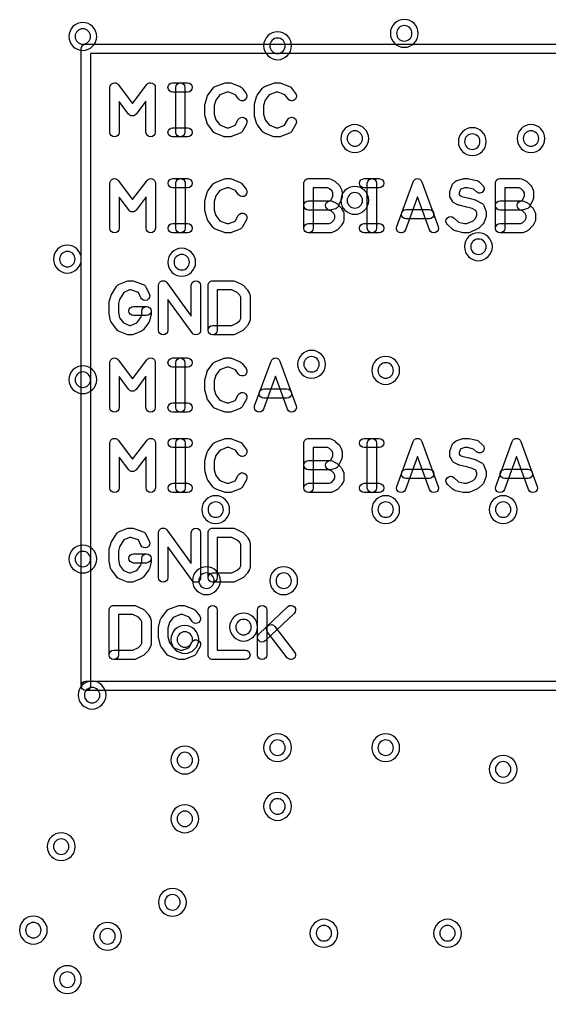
# Model space of a CAD drawing. Extents: x 0 to 53.3, y 0 to 68.6.
# Drawn here: x 19.82 to 28.4, y 19.67 to 35.43 of the extents above; entities that cross this region are included whole.
import ezdxf

# ---------------------------------------------------------------- set-up
doc = ezdxf.new("R2010")
doc.units = 0
for name, color, linetype in [('HOLE_1_4', 7, 'CONTINUOUS'), ('NC_Resist-A', 221, 'CONTINUOUS'), ('NC_Symbol-A', 140, 'CONTINUOUS')]:
    doc.layers.add(name, color=color, linetype=linetype)

msp = doc.modelspace()

# ---------------------------------------------------------------- linework, layer by layer
at = {"layer": 'HOLE_1_4'}
for points in [[(26.175, 35.2, 1), (25.925, 35.2, 1), (26.175, 35.2)], [(20.975, 35.15, 1), (20.725, 35.15, 1), (20.975, 35.15)], [(24.125, 35, 1), (23.875, 35, 1), (24.125, 35)], [(25.375, 33.5, 1), (25.125, 33.5, 1), (25.375, 33.5)], [(27.275, 33.45, 1), (27.025, 33.45, 1), (27.275, 33.45)], [(28.225, 33.5, 1), (27.975, 33.5, 1), (28.225, 33.5)], [(25.375, 32.5, 1), (25.125, 32.5, 1), (25.375, 32.5)], [(27.375, 31.75, 1), (27.125, 31.75, 1), (27.375, 31.75)], [(20.725, 31.55, 1), (20.475, 31.55, 1), (20.725, 31.55)], [(22.575, 31.5, 1), (22.325, 31.5, 1), (22.575, 31.5)], [(24.675, 29.85, 1), (24.425, 29.85, 1), (24.675, 29.85)], [(25.875, 29.75, 1), (25.625, 29.75, 1), (25.875, 29.75)], [(20.975, 29.6, 1), (20.725, 29.6, 1), (20.975, 29.6)], [(23.125, 27.5, 1), (22.875, 27.5, 1), (23.125, 27.5)], [(25.875, 27.5, 1), (25.625, 27.5, 1), (25.875, 27.5)], [(27.775, 27.5, 1), (27.525, 27.5, 1), (27.775, 27.5)], [(20.975, 26.7, 1), (20.725, 26.7, 1), (20.975, 26.7)], [(22.975, 26.35, 1), (22.725, 26.35, 1), (22.975, 26.35)], [(24.225, 26.35, 1), (23.975, 26.35, 1), (24.225, 26.35)], [(23.575, 25.6, 1), (23.325, 25.6, 1), (23.575, 25.6)], [(22.625, 25.4, 1), (22.375, 25.4, 1), (22.625, 25.4)], [(21.125, 24.5, 1), (20.875, 24.5, 1), (21.125, 24.5)], [(24.125, 23.65, 1), (23.875, 23.65, 1), (24.125, 23.65)], [(25.875, 23.65, 1), (25.625, 23.65, 1), (25.875, 23.65)], [(22.625, 23.45, 1), (22.375, 23.45, 1), (22.625, 23.45)], [(27.775, 23.3, 1), (27.525, 23.3, 1), (27.775, 23.3)], [(24.125, 22.7, 1), (23.875, 22.7, 1), (24.125, 22.7)], [(22.625, 22.5, 1), (22.375, 22.5, 1), (22.625, 22.5)], [(20.625, 22.05, 1), (20.375, 22.05, 1), (20.625, 22.05)], [(22.425, 21.15, 1), (22.175, 21.15, 1), (22.425, 21.15)], [(20.175, 20.7, 1), (19.925, 20.7, 1), (20.175, 20.7)], [(21.375, 20.6, 1), (21.125, 20.6, 1), (21.375, 20.6)], [(24.875, 20.65, 1), (24.625, 20.65, 1), (24.875, 20.65)], [(26.875, 20.65, 1), (26.625, 20.65, 1), (26.875, 20.65)], [(20.725, 19.9, 1), (20.475, 19.9, 1), (20.725, 19.9)]]:
    msp.add_lwpolyline(points, format="xyb", close=True, dxfattribs=at)
at = {"layer": 'NC_Resist-A'}
for points in [[(21.075, 35.15, 1), (20.625, 35.15, 1), (21.075, 35.15)], [(26.275, 35.2, 1), (25.825, 35.2, 1), (26.275, 35.2)], [(24.225, 35, 1), (23.775, 35, 1), (24.225, 35)], [(25.475, 33.5, 1), (25.025, 33.5, 1), (25.475, 33.5)], [(28.325, 33.5, 1), (27.875, 33.5, 1), (28.325, 33.5)], [(27.375, 33.45, 1), (26.925, 33.45, 1), (27.375, 33.45)], [(25.475, 32.5, 1), (25.025, 32.5, 1), (25.475, 32.5)], [(27.475, 31.75, 1), (27.025, 31.75, 1), (27.475, 31.75)], [(20.825, 31.55, 1), (20.375, 31.55, 1), (20.825, 31.55)], [(22.675, 31.5, 1), (22.225, 31.5, 1), (22.675, 31.5)], [(24.775, 29.85, 1), (24.325, 29.85, 1), (24.775, 29.85)], [(25.975, 29.75, 1), (25.525, 29.75, 1), (25.975, 29.75)], [(21.075, 29.6, 1), (20.625, 29.6, 1), (21.075, 29.6)], [(23.225, 27.5, 1), (22.775, 27.5, 1), (23.225, 27.5)], [(25.975, 27.5, 1), (25.525, 27.5, 1), (25.975, 27.5)], [(27.875, 27.5, 1), (27.425, 27.5, 1), (27.875, 27.5)], [(21.075, 26.7, 1), (20.625, 26.7, 1), (21.075, 26.7)], [(23.075, 26.35, 1), (22.625, 26.35, 1), (23.075, 26.35)], [(24.325, 26.35, 1), (23.875, 26.35, 1), (24.325, 26.35)], [(23.675, 25.6, 1), (23.225, 25.6, 1), (23.675, 25.6)], [(22.725, 25.4, 1), (22.275, 25.4, 1), (22.725, 25.4)], [(21.225, 24.5, 1), (20.775, 24.5, 1), (21.225, 24.5)], [(24.225, 23.65, 1), (23.775, 23.65, 1), (24.225, 23.65)], [(25.975, 23.65, 1), (25.525, 23.65, 1), (25.975, 23.65)], [(22.725, 23.45, 1), (22.275, 23.45, 1), (22.725, 23.45)], [(27.875, 23.3, 1), (27.425, 23.3, 1), (27.875, 23.3)], [(24.225, 22.7, 1), (23.775, 22.7, 1), (24.225, 22.7)], [(22.725, 22.5, 1), (22.275, 22.5, 1), (22.725, 22.5)], [(20.725, 22.05, 1), (20.275, 22.05, 1), (20.725, 22.05)], [(22.525, 21.15, 1), (22.075, 21.15, 1), (22.525, 21.15)], [(20.275, 20.7, 1), (19.825, 20.7, 1), (20.275, 20.7)], [(21.475, 20.6, 1), (21.025, 20.6, 1), (21.475, 20.6)], [(24.975, 20.65, 1), (24.525, 20.65, 1), (24.975, 20.65)], [(26.975, 20.65, 1), (26.525, 20.65, 1), (26.975, 20.65)], [(20.825, 19.9, 1), (20.375, 19.9, 1), (20.825, 19.9)]]:
    msp.add_lwpolyline(points, format="xyb", close=True, dxfattribs=at)
at = {"layer": 'NC_Symbol-A'}
for points in [[(20.975, 24.65, -1), (20.825, 24.65), (20.825, 34.95, -0.414214), (20.9, 35.025), (37.05, 35.025, -0.414214), (37.125, 34.95), (37.125, 24.65, -0.414214), (37.05, 24.575), (20.9, 24.575, -1), (20.9, 24.725), (36.975, 24.725), (36.975, 34.875), (20.975, 34.875)], [(21.43734, 33.6, -1), (21.28734, 33.6), (21.28734, 34.32642, -0.721828), (21.42247, 34.37124), (21.65145, 34.06405), (21.88721, 34.37201, -0.716973), (22.02176, 34.32642), (22.02176, 33.6, -1), (21.87176, 33.6), (21.87176, 34.10507), (21.7102, 33.89403, -0.497802), (21.59052, 33.8948), (21.43734, 34.1003)], [(22.3026, 34.25142, -1), (22.3026, 34.40142), (22.54416, 34.40142, -1), (22.54416, 34.25142)], [(22.50228, 33.6, -1), (22.35228, 33.6), (22.35228, 34.32642, -1), (22.50228, 34.32642)], [(23.49032, 34.2293, -1), (23.36942, 34.14052), (23.31969, 34.20824), (23.21271, 34.25142), (23.17879, 34.25142), (23.06373, 34.20742), (22.99966, 34.12281), (22.975, 34.03326), (22.975, 33.89316), (22.99966, 33.8036), (23.06372, 33.71899), (23.17879, 33.675), (23.21272, 33.675), (23.31471, 33.71616), (23.36417, 33.80599, -1), (23.49557, 33.73363), (23.43323, 33.62042, -0.172647), (23.3956, 33.58705), (23.25535, 33.53045, -0.096196), (23.22728, 33.525), (23.16494, 33.525, -0.091533), (23.13816, 33.52994), (22.99011, 33.58654, -0.140316), (22.9571, 33.61133), (22.87138, 33.72454, -0.095127), (22.85886, 33.7499), (22.82769, 33.86311, -0.067273), (22.825, 33.88302), (22.825, 34.0434, -0.067273), (22.82769, 34.06331), (22.85886, 34.17651, -0.095127), (22.87138, 34.20187), (22.9571, 34.31508, -0.140266), (22.9901, 34.33986), (23.13815, 34.39647, -0.091573), (23.16494, 34.40142), (23.22728, 34.40142, -0.096196), (23.25535, 34.39597), (23.3956, 34.33936, -0.13934), (23.42798, 34.3142)], [(24.29032, 34.2293, -1), (24.16942, 34.14052), (24.11969, 34.20824), (24.01271, 34.25142), (23.97879, 34.25142), (23.86373, 34.20742), (23.79966, 34.12281), (23.775, 34.03326), (23.775, 33.89316), (23.79966, 33.8036), (23.86372, 33.71899), (23.97879, 33.675), (24.01272, 33.675), (24.11471, 33.71616), (24.16417, 33.80599, -1), (24.29557, 33.73363), (24.23323, 33.62042, -0.172647), (24.1956, 33.58705), (24.05535, 33.53045, -0.096196), (24.02728, 33.525), (23.96494, 33.525, -0.091533), (23.93816, 33.52994), (23.79011, 33.58654, -0.140316), (23.7571, 33.61133), (23.67138, 33.72454, -0.095127), (23.65886, 33.7499), (23.62769, 33.86311, -0.067273), (23.625, 33.88302), (23.625, 34.0434, -0.067273), (23.62769, 34.06331), (23.65886, 34.17651, -0.095127), (23.67138, 34.20187), (23.7571, 34.31508, -0.140266), (23.7901, 34.33986), (23.93815, 34.39647, -0.091573), (23.96494, 34.40142), (24.02728, 34.40142, -0.096196), (24.05535, 34.39597), (24.1956, 34.33936, -0.13934), (24.22798, 34.3142)], [(22.3026, 33.525, -1), (22.3026, 33.675), (22.54416, 33.675, -1), (22.54416, 33.525)], [(21.43864, 32.05, -1), (21.28864, 32.05), (21.28864, 32.77642, -0.721828), (21.42377, 32.82124), (21.65275, 32.51405), (21.88851, 32.82201, -0.716973), (22.02306, 32.77642), (22.02306, 32.05, -1), (21.87306, 32.05), (21.87306, 32.55507), (21.7115, 32.34403, -0.497802), (21.59182, 32.3448), (21.43864, 32.5503)], [(22.3039, 32.70142, -1), (22.3039, 32.85142), (22.54546, 32.85142, -1), (22.54546, 32.70142)], [(22.50358, 32.05, -1), (22.35358, 32.05), (22.35358, 32.77642, -1), (22.50358, 32.77642)], [(23.49162, 32.6793, -1), (23.37072, 32.59052), (23.32099, 32.65824), (23.21401, 32.70142), (23.18009, 32.70142), (23.06503, 32.65742), (23.00096, 32.57281), (22.9763, 32.48326), (22.9763, 32.34316), (23.00096, 32.2536), (23.06502, 32.16899), (23.18009, 32.125), (23.21402, 32.125), (23.31601, 32.16616), (23.36547, 32.25599, -1), (23.49687, 32.18363), (23.43453, 32.07042, -0.172647), (23.3969, 32.03705), (23.25665, 31.98045, -0.096196), (23.22858, 31.975), (23.16624, 31.975, -0.091533), (23.13946, 31.97994), (22.99141, 32.03654, -0.140316), (22.9584, 32.06133), (22.87268, 32.17454, -0.095127), (22.86016, 32.1999), (22.82899, 32.31311, -0.067273), (22.8263, 32.33302), (22.8263, 32.4934, -0.067273), (22.82899, 32.51331), (22.86016, 32.62651, -0.095127), (22.87268, 32.65187), (22.9584, 32.76508, -0.140266), (22.9914, 32.78986), (23.13945, 32.84647, -0.091573), (23.16624, 32.85142), (23.22858, 32.85142, -0.096196), (23.25665, 32.84597), (23.3969, 32.78936, -0.13934), (23.42928, 32.7642)], [(24.5763, 32.05, -1), (24.4263, 32.05), (24.4263, 32.77642, -0.414214), (24.5013, 32.85142), (24.82858, 32.85142, -0.12026), (24.86313, 32.84299), (24.91767, 32.81468, -0.064683), (24.93353, 32.80364), (24.99587, 32.74704, -0.110983), (25.01478, 32.72013), (25.03815, 32.66353, -0.098199), (25.04383, 32.63491), (25.04383, 32.55, -0.112704), (25.0364, 32.51745), (24.98186, 32.40424, -0.209984), (24.93602, 32.36501), (24.87368, 32.34614, -0.073621), (24.85195, 32.34292), (24.5013, 32.34292, -1), (24.5013, 32.49292), (24.84085, 32.49292), (24.86102, 32.49903), (24.89383, 32.56712), (24.89383, 32.62004), (24.88257, 32.64731), (24.83992, 32.68603), (24.81027, 32.70142), (24.5763, 32.70142)], [(25.4026, 32.70142, -1), (25.4026, 32.85142), (25.64416, 32.85142, -1), (25.64416, 32.70142)], [(25.60228, 32.05, -1), (25.45228, 32.05), (25.45228, 32.77642, -1), (25.60228, 32.77642)], [(26.07046, 32.0243, -1), (25.92954, 32.0757), (26.19448, 32.80212, -0.699716), (26.3354, 32.80212), (26.60033, 32.0757, -1), (26.45941, 32.0243), (26.26494, 32.55753)], [(27.31795, 32.74704, -1), (27.21713, 32.63598), (27.16938, 32.67934), (27.07211, 32.70142), (27.02929, 32.70142), (26.96258, 32.68122), (26.95757, 32.67667), (26.93734, 32.62158), (26.93734, 32.59759), (26.94719, 32.5797), (26.9799, 32.56485), (27.09713, 32.53823, -0.017632), (27.10224, 32.53687), (27.19575, 32.50857, -0.043373), (27.20781, 32.50375), (27.30132, 32.45658, -0.190205), (27.33795, 32.41546), (27.36911, 32.33056, -0.088162), (27.3737, 32.30472), (27.3737, 32.24811, -0.088162), (27.36911, 32.22227), (27.33795, 32.13737, -0.121028), (27.31796, 32.10769), (27.25562, 32.05108, -0.077945), (27.2362, 32.03831), (27.11152, 31.98171, -0.106935), (27.08052, 31.975), (27.01819, 31.975, -0.055853), (27.00159, 31.97686), (26.87691, 32.00516, -0.129239), (26.84309, 32.02278), (26.74958, 32.10769, -1), (26.85042, 32.21873), (26.92933, 32.14708), (27.02659, 32.125), (27.06429, 32.125), (27.16349, 32.17003), (27.20348, 32.20635), (27.2237, 32.26144), (27.2237, 32.29139), (27.20733, 32.33599), (27.14607, 32.36689), (27.06133, 32.39254), (26.93924, 32.42026, -0.050748), (26.92485, 32.42511), (26.86251, 32.45341, -0.161712), (26.82781, 32.48552), (26.79664, 32.54212, -0.126514), (26.78734, 32.5783), (26.78734, 32.63491, -0.088201), (26.79194, 32.66076), (26.82311, 32.74566, -0.121028), (26.8431, 32.77534), (26.87427, 32.80364, -0.111239), (26.90295, 32.81989), (26.99646, 32.8482, -0.073621), (27.01819, 32.85142), (27.08052, 32.85142, -0.055887), (27.09713, 32.84956), (27.22181, 32.82125, -0.129161), (27.25561, 32.80364)], [(27.675, 32.05, -1), (27.525, 32.05), (27.525, 32.77642, -0.414214), (27.6, 32.85142), (27.92728, 32.85142, -0.12026), (27.96183, 32.84299), (28.01637, 32.81468, -0.064683), (28.03223, 32.80364), (28.09457, 32.74704, -0.110955), (28.11348, 32.72014), (28.13686, 32.66354, -0.098232), (28.14254, 32.63491), (28.14254, 32.55, -0.112738), (28.13511, 32.51744), (28.08056, 32.40423, -0.209959), (28.03472, 32.36501), (27.97238, 32.34614, -0.073621), (27.95065, 32.34292), (27.6, 32.34292, -1), (27.6, 32.49292), (27.93955, 32.49292), (27.95973, 32.49903), (27.99254, 32.56713), (27.99254, 32.62003), (27.98127, 32.64731), (27.93862, 32.68603), (27.90897, 32.70142), (27.675, 32.70142)], [(24.82095, 32.34963, -1), (24.88295, 32.48621), (24.94529, 32.45791, -0.094741), (24.9683, 32.44166), (25.02284, 32.38506, -0.065961), (25.03453, 32.3692), (25.0657, 32.3126, -0.126514), (25.075, 32.27642), (25.075, 32.19151, -0.126514), (25.0657, 32.15533), (25.03453, 32.09873, -0.065961), (25.02284, 32.08287), (24.9683, 32.02626, -0.094741), (24.94529, 32.01001), (24.88295, 31.98171, -0.106935), (24.85195, 31.975), (24.5013, 31.975, -1), (24.5013, 32.125), (24.83572, 32.125), (24.87023, 32.14066), (24.90793, 32.17979), (24.925, 32.2108), (24.925, 32.25713), (24.90793, 32.28814), (24.87023, 32.32725)], [(27.91965, 32.34963, -1), (27.98165, 32.48621), (28.04399, 32.45791, -0.094694), (28.06699, 32.44167), (28.12154, 32.38507, -0.066036), (28.13324, 32.36919), (28.1644, 32.31259, -0.12648), (28.1737, 32.27642), (28.1737, 32.19151, -0.12648), (28.1644, 32.15534), (28.13324, 32.09874, -0.065989), (28.12155, 32.08287), (28.067, 32.02626, -0.094741), (28.04399, 32.01001), (27.98165, 31.98171, -0.106935), (27.95065, 31.975), (27.6, 31.975, -1), (27.6, 32.125), (27.93442, 32.125), (27.96893, 32.14067), (28.00663, 32.17979), (28.0237, 32.21079), (28.0237, 32.25714), (28.00664, 32.28814), (27.96894, 32.32725)], [(26.07793, 32.20142, -1), (26.07793, 32.35142), (26.45195, 32.35142, -1), (26.45195, 32.20142)], [(22.3039, 31.975, -1), (22.3039, 32.125), (22.54546, 32.125, -1), (22.54546, 31.975)], [(25.4026, 31.975, -1), (25.4026, 32.125), (25.64416, 32.125, -1), (25.64416, 31.975)], [(21.92406, 30.98915, -1), (21.78892, 30.92405), (21.74793, 31.00914), (21.6257, 31.05142), (21.60691, 31.05142), (21.51074, 31.01032), (21.44292, 30.89835), (21.425, 30.83326), (21.425, 30.69068), (21.4434, 30.60157), (21.50687, 30.51775), (21.60691, 30.475), (21.62296, 30.475), (21.723, 30.51775), (21.788, 30.6036), (21.80487, 30.66486), (21.80487, 30.71132, -1), (21.95487, 30.71132), (21.95487, 30.65472, -0.067273), (21.95218, 30.63481), (21.9288, 30.5499, -0.095112), (21.91629, 30.52454), (21.83058, 30.41133, -0.13049), (21.80025, 30.38763), (21.66778, 30.33103, -0.101298), (21.63831, 30.325), (21.59156, 30.325, -0.101298), (21.56209, 30.33103), (21.42962, 30.38763, -0.13049), (21.39929, 30.41133), (21.31358, 30.52454, -0.111539), (21.29993, 30.55464), (21.27655, 30.66785, -0.050962), (21.275, 30.68302), (21.275, 30.8434, -0.067273), (21.27769, 30.86331), (21.30107, 30.94821, -0.069071), (21.30923, 30.96715), (21.39494, 31.10866, -0.156881), (21.42962, 31.13878), (21.56209, 31.19539, -0.101298), (21.59156, 31.20142), (21.63831, 31.20142, -0.083456), (21.66283, 31.1973), (21.82647, 31.14069, -0.199808), (21.86952, 31.10236)], [(22.225, 30.4, -1), (22.075, 30.4), (22.075, 31.12642, -0.725784), (22.21059, 31.17062), (22.60487, 30.63009), (22.60487, 31.12642, -1), (22.75487, 31.12642), (22.75487, 30.4, -0.725784), (22.61928, 30.3558), (22.225, 30.89633)], [(23.025, 30.4, -1), (22.875, 30.4), (22.875, 31.12642, -0.414214), (22.95, 31.20142), (23.27727, 31.20142, -0.113231), (23.30996, 31.19392), (23.42685, 31.13731, -0.088472), (23.44817, 31.12185), (23.50271, 31.06525, -0.065989), (23.5144, 31.04938), (23.54557, 30.99277, -0.12648), (23.55487, 30.9566), (23.55487, 30.56981, -0.126514), (23.54557, 30.53363), (23.5144, 30.47703, -0.065961), (23.50271, 30.46117), (23.44817, 30.40456, -0.088472), (23.42685, 30.3891), (23.30996, 30.3325, -0.113231), (23.27727, 30.325), (22.95, 30.325, -1), (22.95, 30.475), (23.26007, 30.475), (23.34943, 30.51827), (23.3878, 30.55809), (23.40487, 30.5891), (23.40487, 30.93732), (23.3878, 30.96833), (23.34943, 31.00814), (23.26006, 31.05142), (23.025, 31.05142)], [(21.87987, 30.78632, -1), (21.87987, 30.63632), (21.66948, 30.63632, -1), (21.66948, 30.78632)], [(21.43734, 29.15, -1), (21.28734, 29.15), (21.28734, 29.87642, -0.721828), (21.42247, 29.92124), (21.65145, 29.61405), (21.88721, 29.92201, -0.716973), (22.02176, 29.87642), (22.02176, 29.15, -1), (21.87176, 29.15), (21.87176, 29.65507), (21.7102, 29.44403, -0.497802), (21.59052, 29.4448), (21.43734, 29.6503)], [(22.3026, 29.80142, -1), (22.3026, 29.95142), (22.54416, 29.95142, -1), (22.54416, 29.80142)], [(22.50228, 29.15, -1), (22.35228, 29.15), (22.35228, 29.87642, -1), (22.50228, 29.87642)], [(23.49032, 29.7793, -1), (23.36942, 29.69052), (23.31969, 29.75824), (23.21271, 29.80142), (23.17879, 29.80142), (23.06373, 29.75742), (22.99966, 29.67281), (22.975, 29.58326), (22.975, 29.44316), (22.99966, 29.3536), (23.06372, 29.26899), (23.17879, 29.225), (23.21272, 29.225), (23.31471, 29.26616), (23.36417, 29.35599, -1), (23.49557, 29.28363), (23.43323, 29.17042, -0.172647), (23.3956, 29.13705), (23.25535, 29.08045, -0.096196), (23.22728, 29.075), (23.16494, 29.075, -0.091533), (23.13816, 29.07994), (22.99011, 29.13654, -0.140316), (22.9571, 29.16133), (22.87138, 29.27454, -0.095127), (22.85886, 29.2999), (22.82769, 29.41311, -0.067273), (22.825, 29.43302), (22.825, 29.5934, -0.067273), (22.82769, 29.61331), (22.85886, 29.72651, -0.095127), (22.87138, 29.75187), (22.9571, 29.86508, -0.140266), (22.9901, 29.88986), (23.13815, 29.94647, -0.091573), (23.16494, 29.95142), (23.22728, 29.95142, -0.096196), (23.25535, 29.94597), (23.3956, 29.88936, -0.13934), (23.42798, 29.8642)], [(23.77046, 29.1243, -1), (23.62954, 29.1757), (23.89448, 29.90212, -0.699716), (24.0354, 29.90212), (24.30033, 29.1757, -1), (24.15941, 29.1243), (23.96494, 29.65753)], [(23.77792, 29.30142, -1), (23.77792, 29.45142), (24.15195, 29.45142, -1), (24.15195, 29.30142)], [(22.3026, 29.075, -1), (22.3026, 29.225), (22.54416, 29.225, -1), (22.54416, 29.075)], [(21.43864, 27.85, -1), (21.28864, 27.85), (21.28864, 28.57642, -0.721828), (21.42377, 28.62124), (21.65275, 28.31405), (21.88851, 28.62201, -0.716973), (22.02306, 28.57642), (22.02306, 27.85, -1), (21.87306, 27.85), (21.87306, 28.35507), (21.7115, 28.14403, -0.497802), (21.59182, 28.1448), (21.43864, 28.3503)], [(22.3039, 28.50142, -1), (22.3039, 28.65142), (22.54546, 28.65142, -1), (22.54546, 28.50142)], [(22.50358, 27.85, -1), (22.35358, 27.85), (22.35358, 28.57642, -1), (22.50358, 28.57642)], [(23.49162, 28.4793, -1), (23.37072, 28.39052), (23.32099, 28.45824), (23.21401, 28.50142), (23.18009, 28.50142), (23.06503, 28.45742), (23.00096, 28.37281), (22.9763, 28.28326), (22.9763, 28.14316), (23.00096, 28.0536), (23.06502, 27.96899), (23.18009, 27.925), (23.21402, 27.925), (23.31601, 27.96616), (23.36547, 28.05599, -1), (23.49687, 27.98363), (23.43453, 27.87042, -0.172647), (23.3969, 27.83705), (23.25665, 27.78045, -0.096196), (23.22858, 27.775), (23.16624, 27.775, -0.091533), (23.13946, 27.77994), (22.99141, 27.83654, -0.140316), (22.9584, 27.86133), (22.87268, 27.97454, -0.095127), (22.86016, 27.9999), (22.82899, 28.11311, -0.067273), (22.8263, 28.13302), (22.8263, 28.2934, -0.067273), (22.82899, 28.31331), (22.86016, 28.42651, -0.095127), (22.87268, 28.45187), (22.9584, 28.56508, -0.140266), (22.9914, 28.58986), (23.13945, 28.64647, -0.091573), (23.16624, 28.65142), (23.22858, 28.65142, -0.096196), (23.25665, 28.64597), (23.3969, 28.58936, -0.13934), (23.42928, 28.5642)], [(24.5763, 27.85, -1), (24.4263, 27.85), (24.4263, 28.57642, -0.414214), (24.5013, 28.65142), (24.82858, 28.65142, -0.12026), (24.86313, 28.64299), (24.91767, 28.61468, -0.064683), (24.93353, 28.60364), (24.99587, 28.54704, -0.110983), (25.01478, 28.52013), (25.03815, 28.46353, -0.098199), (25.04383, 28.43491), (25.04383, 28.35, -0.112704), (25.0364, 28.31745), (24.98186, 28.20424, -0.209984), (24.93602, 28.16501), (24.87368, 28.14614, -0.073621), (24.85195, 28.14292), (24.5013, 28.14292, -1), (24.5013, 28.29292), (24.84085, 28.29292), (24.86102, 28.29903), (24.89383, 28.36712), (24.89383, 28.42004), (24.88257, 28.44731), (24.83992, 28.48603), (24.81027, 28.50142), (24.5763, 28.50142)], [(25.4026, 28.50142, -1), (25.4026, 28.65142), (25.64416, 28.65142, -1), (25.64416, 28.50142)], [(25.60228, 27.85, -1), (25.45228, 27.85), (25.45228, 28.57642, -1), (25.60228, 28.57642)], [(26.07046, 27.8243, -1), (25.92954, 27.8757), (26.19448, 28.60212, -0.699716), (26.3354, 28.60212), (26.60033, 27.8757, -1), (26.45941, 27.8243), (26.26494, 28.35753)], [(27.31795, 28.54704, -1), (27.21713, 28.43598), (27.16938, 28.47934), (27.07211, 28.50142), (27.02929, 28.50142), (26.96258, 28.48122), (26.95757, 28.47667), (26.93734, 28.42158), (26.93734, 28.39759), (26.94719, 28.3797), (26.9799, 28.36485), (27.09713, 28.33823, -0.017632), (27.10224, 28.33687), (27.19575, 28.30857, -0.043373), (27.20781, 28.30375), (27.30132, 28.25658, -0.190205), (27.33795, 28.21546), (27.36911, 28.13056, -0.088162), (27.3737, 28.10472), (27.3737, 28.04811, -0.088162), (27.36911, 28.02227), (27.33795, 27.93737, -0.121028), (27.31796, 27.90769), (27.25562, 27.85108, -0.077945), (27.2362, 27.83831), (27.11152, 27.78171, -0.106935), (27.08052, 27.775), (27.01819, 27.775, -0.055853), (27.00159, 27.77686), (26.87691, 27.80516, -0.129239), (26.84309, 27.82278), (26.74958, 27.90769, -1), (26.85042, 28.01873), (26.92933, 27.94708), (27.02659, 27.925), (27.06429, 27.925), (27.16349, 27.97003), (27.20348, 28.00635), (27.2237, 28.06144), (27.2237, 28.09139), (27.20733, 28.13599), (27.14607, 28.16689), (27.06133, 28.19254), (26.93924, 28.22026, -0.050748), (26.92485, 28.22511), (26.86251, 28.25341, -0.161712), (26.82781, 28.28552), (26.79664, 28.34212, -0.126514), (26.78734, 28.3783), (26.78734, 28.43491, -0.088201), (26.79194, 28.46076), (26.82311, 28.54566, -0.121028), (26.8431, 28.57534), (26.87427, 28.60364, -0.111239), (26.90295, 28.61989), (26.99646, 28.6482, -0.073621), (27.01819, 28.65142), (27.08052, 28.65142, -0.055887), (27.09713, 28.64956), (27.22181, 28.62125, -0.129161), (27.25561, 28.60364)], [(27.67046, 27.8243, -1), (27.52954, 27.8757), (27.79448, 28.60212, -0.699716), (27.9354, 28.60212), (28.20033, 27.8757, -1), (28.05941, 27.8243), (27.86494, 28.35753)], [(24.82095, 28.14963, -1), (24.88295, 28.28621), (24.94529, 28.25791, -0.094741), (24.9683, 28.24166), (25.02284, 28.18506, -0.065961), (25.03453, 28.1692), (25.0657, 28.1126, -0.126514), (25.075, 28.07642), (25.075, 27.99151, -0.126514), (25.0657, 27.95533), (25.03453, 27.89873, -0.065961), (25.02284, 27.88287), (24.9683, 27.82626, -0.094741), (24.94529, 27.81001), (24.88295, 27.78171, -0.106935), (24.85195, 27.775), (24.5013, 27.775, -1), (24.5013, 27.925), (24.83572, 27.925), (24.87023, 27.94066), (24.90793, 27.97979), (24.925, 28.0108), (24.925, 28.05713), (24.90793, 28.08814), (24.87023, 28.12725)], [(26.07793, 28.00142, -1), (26.07793, 28.15142), (26.45195, 28.15142, -1), (26.45195, 28.00142)], [(27.67793, 28.00142, -1), (27.67793, 28.15142), (28.05195, 28.15142, -1), (28.05195, 28.00142)], [(22.3039, 27.775, -1), (22.3039, 27.925), (22.54546, 27.925, -1), (22.54546, 27.775)], [(25.4026, 27.775, -1), (25.4026, 27.925), (25.64416, 27.925, -1), (25.64416, 27.775)], [(21.92406, 26.98915, -1), (21.78892, 26.92405), (21.74793, 27.00914), (21.6257, 27.05142), (21.60691, 27.05142), (21.51074, 27.01032), (21.44292, 26.89835), (21.425, 26.83326), (21.425, 26.69068), (21.4434, 26.60157), (21.50687, 26.51775), (21.60691, 26.475), (21.62296, 26.475), (21.723, 26.51775), (21.788, 26.6036), (21.80487, 26.66486), (21.80487, 26.71132, -1), (21.95487, 26.71132), (21.95487, 26.65472, -0.067273), (21.95218, 26.63481), (21.9288, 26.5499, -0.095112), (21.91629, 26.52454), (21.83058, 26.41133, -0.13049), (21.80025, 26.38763), (21.66778, 26.33103, -0.101298), (21.63831, 26.325), (21.59156, 26.325, -0.101298), (21.56209, 26.33103), (21.42962, 26.38763, -0.13049), (21.39929, 26.41133), (21.31358, 26.52454, -0.111539), (21.29993, 26.55464), (21.27655, 26.66785, -0.050962), (21.275, 26.68302), (21.275, 26.8434, -0.067273), (21.27769, 26.86331), (21.30107, 26.94821, -0.069071), (21.30923, 26.96715), (21.39494, 27.10866, -0.156881), (21.42962, 27.13878), (21.56209, 27.19539, -0.101298), (21.59156, 27.20142), (21.63831, 27.20142, -0.083456), (21.66283, 27.1973), (21.82647, 27.14069, -0.199808), (21.86952, 27.10236)], [(22.225, 26.4, -1), (22.075, 26.4), (22.075, 27.12642, -0.725784), (22.21059, 27.17062), (22.60487, 26.63009), (22.60487, 27.12642, -1), (22.75487, 27.12642), (22.75487, 26.4, -0.725784), (22.61928, 26.3558), (22.225, 26.89633)], [(23.025, 26.4, -1), (22.875, 26.4), (22.875, 27.12642, -0.414214), (22.95, 27.20142), (23.27727, 27.20142, -0.113231), (23.30996, 27.19392), (23.42685, 27.13731, -0.088472), (23.44817, 27.12185), (23.50271, 27.06525, -0.065989), (23.5144, 27.04938), (23.54557, 26.99277, -0.12648), (23.55487, 26.9566), (23.55487, 26.56981, -0.126514), (23.54557, 26.53363), (23.5144, 26.47703, -0.065961), (23.50271, 26.46117), (23.44817, 26.40456, -0.088472), (23.42685, 26.3891), (23.30996, 26.3325, -0.113231), (23.27727, 26.325), (22.95, 26.325, -1), (22.95, 26.475), (23.26007, 26.475), (23.34943, 26.51827), (23.3878, 26.55809), (23.40487, 26.5891), (23.40487, 26.93732), (23.3878, 26.96833), (23.34943, 27.00814), (23.26006, 27.05142), (23.025, 27.05142)], [(21.87987, 26.78632, -1), (21.87987, 26.63632), (21.66948, 26.63632, -1), (21.66948, 26.78632)], [(21.425, 25.15, -1), (21.275, 25.15), (21.275, 25.87642, -0.414214), (21.35, 25.95142), (21.67727, 25.95142, -0.113231), (21.70996, 25.94392), (21.82685, 25.88731, -0.088472), (21.84817, 25.87185), (21.90271, 25.81525, -0.065989), (21.9144, 25.79938), (21.94557, 25.74277, -0.12648), (21.95487, 25.7066), (21.95487, 25.31981, -0.126514), (21.94557, 25.28363), (21.9144, 25.22703, -0.065961), (21.90271, 25.21117), (21.84817, 25.15456, -0.088472), (21.82685, 25.1391), (21.70996, 25.0825, -0.113231), (21.67727, 25.075), (21.35, 25.075, -1), (21.35, 25.225), (21.66007, 25.225), (21.74943, 25.26827), (21.7878, 25.30809), (21.80487, 25.3391), (21.80487, 25.68732), (21.7878, 25.71833), (21.74943, 25.75814), (21.66006, 25.80142), (21.425, 25.80142)], [(22.74032, 25.7793, -1), (22.61942, 25.69052), (22.56969, 25.75824), (22.46271, 25.80142), (22.42879, 25.80142), (22.31372, 25.75742), (22.24966, 25.67281), (22.225, 25.58326), (22.225, 25.44316), (22.24966, 25.3536), (22.31372, 25.26899), (22.42879, 25.225), (22.46271, 25.225), (22.56471, 25.26616), (22.61417, 25.35599, -1), (22.74557, 25.28363), (22.68323, 25.17042, -0.172647), (22.6456, 25.13705), (22.50534, 25.08045, -0.096196), (22.47727, 25.075), (22.41494, 25.075, -0.091533), (22.38816, 25.07994), (22.2401, 25.13654, -0.140344), (22.20708, 25.16133), (22.12137, 25.27454, -0.095112), (22.10886, 25.2999), (22.07769, 25.41311, -0.067273), (22.075, 25.43302), (22.075, 25.5934, -0.067273), (22.07769, 25.61331), (22.10886, 25.72651, -0.095112), (22.12137, 25.75187), (22.20708, 25.86508, -0.140323), (22.2401, 25.88986), (22.38816, 25.94647, -0.091539), (22.41494, 25.95142), (22.47727, 25.95142, -0.096196), (22.50534, 25.94597), (22.6456, 25.88936, -0.13934), (22.67798, 25.8642)], [(22.875, 25.87642, -1), (23.025, 25.87642), (23.025, 25.225), (23.47987, 25.225, -1), (23.47987, 25.075), (22.95, 25.075, -0.414214), (22.875, 25.15)], [(23.825, 25.15, -1), (23.675, 25.15), (23.675, 25.87642, -1), (23.825, 25.87642)], [(23.80161, 25.3786, -1), (23.69839, 25.48744), (24.16592, 25.93084, -1), (24.26914, 25.822)], [(23.83862, 25.51935, -1), (23.95748, 25.61083), (24.27696, 25.19574, -1), (24.1581, 25.10426)]]:
    msp.add_lwpolyline(points, format="xyb", close=True, dxfattribs=at)

doc.saveas('drawing.dxf')
